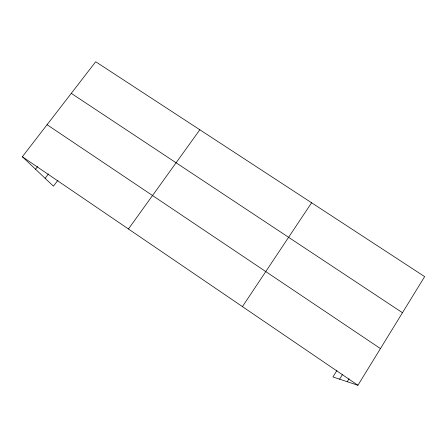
<?xml version="1.0" encoding="UTF-8"?>
<svg xmlns="http://www.w3.org/2000/svg" width="447" height="447" viewBox="0 0 447 447"><rect width="100%" height="100%" fill="white"/><g stroke="black" fill="none" stroke-linecap="round" stroke-linejoin="round"><path stroke-width="0.67" d="M336.943 370.507L332.926 376.955L357.918 385.258L424.65 276.615L95.686 61.742L22.35 156.741L53.444 186.187L57.959 180.197M347.246 381.716L349.062 378.771M339.575 379.168L342.43 374.569M242.436 306.62L311.598 202.77M128.445 228.993L199.843 129.77M45.102 178.286L48.438 173.894M35.548 169.234L37.598 166.547M71.274 93.362L402.468 312.727M47.075 124.713L380.447 348.582M22.35 156.741L357.918 385.258"/></g></svg>
